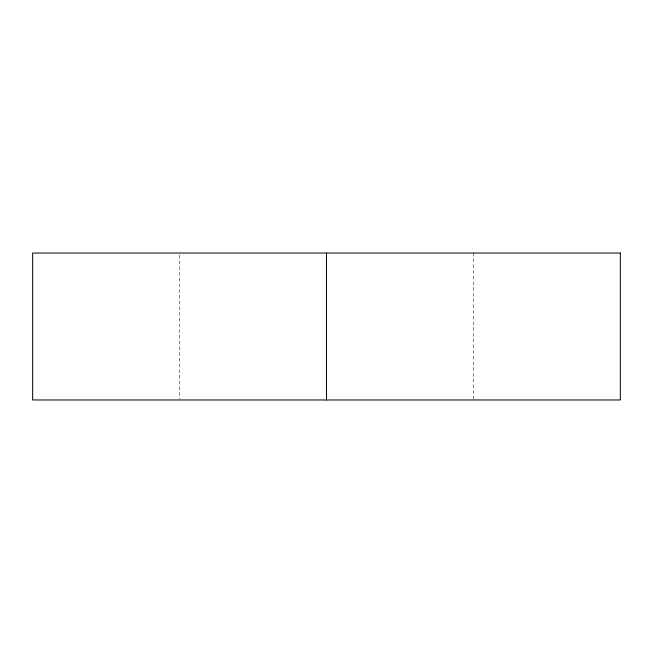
<?xml version="1.0" encoding="UTF-8"?>
<svg xmlns="http://www.w3.org/2000/svg" width="653" height="653" viewBox="0 0 653 653"><rect width="100%" height="100%" fill="white"/><g stroke="black" fill="none" stroke-linecap="round" stroke-linejoin="round"><path stroke-width="0.49" stroke-dasharray="3.27 2.45" d="M473.425 253.038L473.425 398.942M179.575 255.078L179.575 398.942"/><path stroke-width="0.98" d="M326.5 253.038L326.5 399.963M620.35 253.038L32.65 253.038L32.65 399.963L620.35 399.963L620.35 253.038"/></g></svg>
